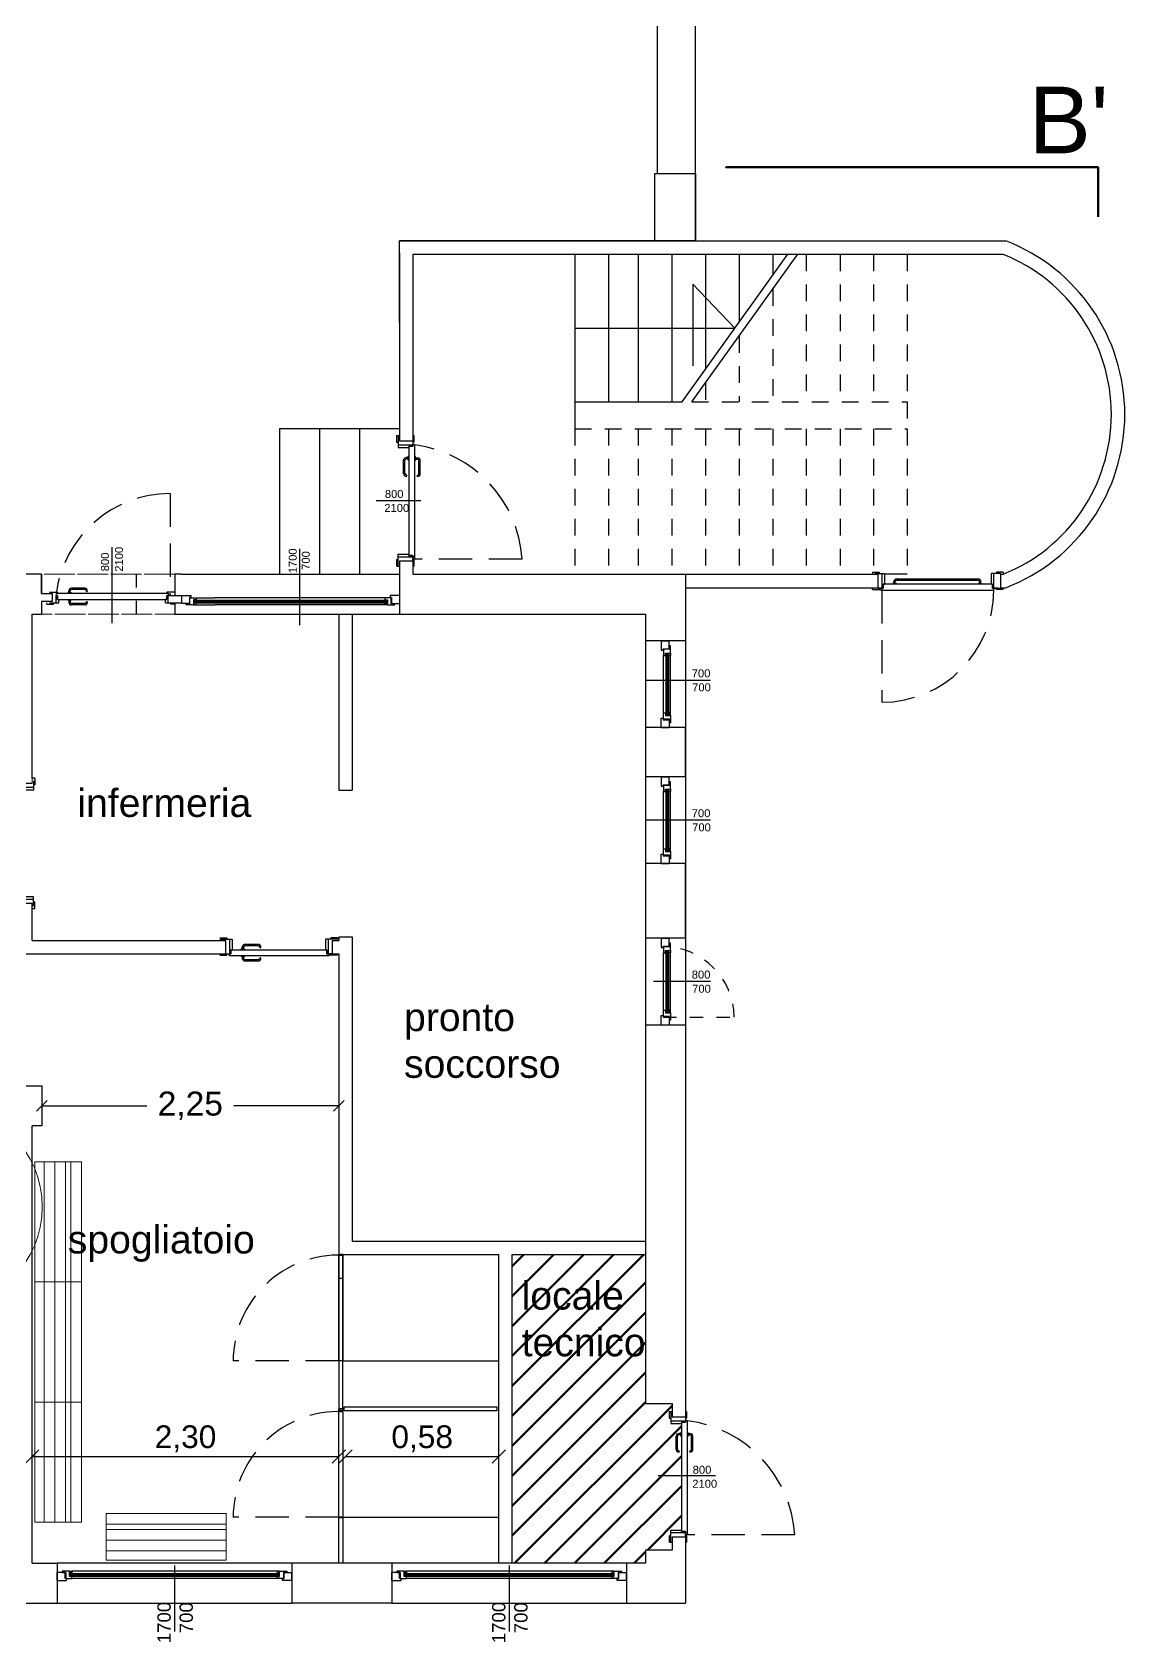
# Model space of a CAD drawing. Header units: millimetres. Extents: x 1769 to 2783, y -1222 to -971.
# Drawn here: x 2675.21 to 2683.4, y -1011.37 to -999.3 of the extents above; entities that cross this region are included whole.
import ezdxf

# ---------------------------------------------------------------- set-up
doc = ezdxf.new("R2010")
doc.units = ezdxf.units.MM
for name, pattern in [('234A', [2, 1.5, -0.5]), ('CONTINUA', [0]), ('HIDDEN', [0.375, 0.25, -0.125]), ('HIDDEN2', [0.1875, 0.125, -0.0625])]:
    doc.linetypes.add(name, pattern=pattern)
for name, color, linetype in [('ARREDI', 8, 'Continuous'), ('CABINE', 2, 'Continuous'), ('FINESTRE', 1, 'Continuous'), ('LINEE SOTTILI', 1, 'Continuous'), ('muri', 7, 'Continuous'), ('PROSPETTI', 252, 'Continuous'), ('quote', 6, 'Continuous'), ('RETINI', 8, 'Continuous'), ('scritte', 240, 'Continuous')]:
    doc.layers.add(name, color=color, linetype=linetype)
doc.styles.add('ARIAL', font='arial.ttf')
doc.styles.add('ROMANS', font='arial.ttf', dxfattribs={"height": 0.15})
doc.dimstyles.new('1a100', dxfattribs={"dimtxt": 0.18, "dimasz": 0.08, "dimexe": 0.01, "dimexo": 0.0625, "dimgap": 0.09, "dimtad": 0, "dimzin": 0, "dimdsep": 46, "dimtxsty": 'ARIAL', "dimblk": 'OBLIQUE', "dimcen": 0.08, "dimclrd": 1, "dimclre": 1, "dimadec": 0, "dimazin": 0, "dimtfac": 1, "dimtofl": 0, "dimtmove": 0, "dimatfit": 1, "dimfxl": 1, "dimtolj": 1, "dimtzin": 0, "dimarcsym": 0})
doc.dimstyles.new('Copia di ISO-25', dxfattribs={"dimtxt": 0.17, "dimasz": 0.1, "dimexe": 0.1, "dimexo": 0.3, "dimgap": 0.03, "dimtad": 1, "dimlfac": 0.5, "dimtxsty": 'ARIAL', "dimblk": 'OBLIQUE', "dimcen": 0.1, "dimse1": 1, "dimse2": 1, "dimclrd": 1, "dimclrt": 7, "dimadec": 0, "dimazin": 0, "dimtfac": 1, "dimtmove": 0, "dimatfit": 3, "dimldrblk": 'OBLIQUE', "dimfxl": 0.1, "dimarcsym": 0})

# ---------------------------------------------------------------- blocks, each defined once
blk = doc.blocks.new('_Oblique')
at = {"color": 0, "linetype": 'ByBlock', "lineweight": -2}
blk.add_line((-0.5, -0.5), (0.5, 0.5), dxfattribs=at)
blk = doc.blocks.new('*D21')
at = {"layer": 'Defpoints', "color": 0, "lineweight": 60, "ltscale": 0.2, "transparency": 16777216}
for p in [(2675.279, -1007.348), (2677.506, -1007.348), (2677.506, -1007.348)]:
    blk.add_point(p, dxfattribs=at)
at = {"layer": 'quote', "color": 1, "lineweight": -2, "ltscale": 0.2, "transparency": 16777216}
for p, q in [((2675.279, -1007.286), (2675.279, -1007.338)), ((2677.506, -1007.286), (2677.506, -1007.338)), ((2675.279, -1007.348), (2676.066, -1007.348)), ((2677.506, -1007.348), (2676.718, -1007.348))]:
    blk.add_line(p, q, dxfattribs=at)
at = {"layer": 'quote', "color": 1, "lineweight": -2, "ltscale": 0.2, "transparency": 16777216, "xscale": 0.08, "yscale": 0.08, "zscale": 0.08, "rotation": 180}
blk.add_blockref('_Oblique', (2675.279, -1007.348), dxfattribs=at)
at = {"layer": 'quote', "color": 1, "lineweight": -2, "ltscale": 0.2, "transparency": 16777216, "xscale": 0.08, "yscale": 0.08, "zscale": 0.08}
blk.add_blockref('_Oblique', (2677.506, -1007.348), dxfattribs=at)
at = {"layer": 'quote', "color": 0, "ltscale": 0.2, "transparency": 16777216, "insert": (2676.392, -1007.348), "char_height": 0.18, "attachment_point": 5, "style": 'ARIAL'}
blk.add_mtext('\\A1;2,25', dxfattribs=at)
blk = doc.blocks.new('*D23')
at = {"layer": 'Defpoints', "color": 0, "lineweight": 60, "ltscale": 0.2, "transparency": 16777216}
for p in [(2675.206, -1009.977), (2677.506, -1009.977), (2677.506, -1009.977)]:
    blk.add_point(p, dxfattribs=at)
at = {"layer": 'quote', "color": 1, "lineweight": -2, "ltscale": 0.2, "transparency": 16777216}
blk.add_line((2675.206, -1009.977), (2677.506, -1009.977), dxfattribs=at)
at = {"layer": 'quote', "color": 1, "lineweight": -2, "ltscale": 0.2, "transparency": 16777216, "xscale": 0.1, "yscale": 0.1, "zscale": 0.1, "rotation": 180}
blk.add_blockref('_Oblique', (2675.206, -1009.977), dxfattribs=at)
at = {"layer": 'quote', "color": 1, "lineweight": -2, "ltscale": 0.2, "transparency": 16777216, "xscale": 0.1, "yscale": 0.1, "zscale": 0.1}
blk.add_blockref('_Oblique', (2677.506, -1009.977), dxfattribs=at)
at = {"layer": 'quote', "color": 7, "ltscale": 0.2, "transparency": 16777216, "insert": (2676.356, -1009.845), "char_height": 0.17, "attachment_point": 5, "style": 'ARIAL'}
blk.add_mtext('2,30', dxfattribs=at)
blk = doc.blocks.new('*D27')
at = {"layer": 'Defpoints', "color": 0, "lineweight": 60, "ltscale": 0.2, "transparency": 16777216}
for p in [(2677.556, -1009.977), (2678.706, -1009.977), (2678.706, -1009.977)]:
    blk.add_point(p, dxfattribs=at)
at = {"layer": 'quote', "color": 1, "lineweight": -2, "ltscale": 0.2, "transparency": 16777216}
blk.add_line((2677.556, -1009.977), (2678.706, -1009.977), dxfattribs=at)
at = {"layer": 'quote', "color": 1, "lineweight": -2, "ltscale": 0.2, "transparency": 16777216, "xscale": 0.1, "yscale": 0.1, "zscale": 0.1, "rotation": 180}
blk.add_blockref('_Oblique', (2677.556, -1009.977), dxfattribs=at)
at = {"layer": 'quote', "color": 1, "lineweight": -2, "ltscale": 0.2, "transparency": 16777216, "xscale": 0.1, "yscale": 0.1, "zscale": 0.1}
blk.add_blockref('_Oblique', (2678.706, -1009.977), dxfattribs=at)
at = {"layer": 'quote', "color": 7, "ltscale": 0.2, "transparency": 16777216, "insert": (2678.131, -1009.845), "char_height": 0.17, "attachment_point": 5, "style": 'ARIAL'}
blk.add_mtext('0,58', dxfattribs=at)

msp = doc.modelspace()

# ---------------------------------------------------------------- hatches: boundary and pattern name
at = {"layer": 'RETINI', "lineweight": 60, "ltscale": 0.2}
h = msp.add_hatch(dxfattribs=at)
h.set_pattern_fill('LINE', color=256, scale=0.05, angle=45, style=0)
h.set_pattern_definition([(45, (45.18906, 0), (-0.1122532015, 0.1122532015), [])])
h.paths.add_polyline_path([(2679.996, -1009.689), (2679.983, -1009.689), (2679.983, -1009.639), (2680.005, -1009.639), (2680.005, -1009.58), (2679.806, -1009.58), (2679.806, -1008.462), (2678.806, -1008.462), (2678.806, -1010.778), (2679.664, -1010.778), (2679.806, -1010.778), (2679.806, -1010.679), (2680.006, -1010.679), (2680.006, -1010.619), (2679.986, -1010.619), (2679.986, -1010.569), (2679.996, -1010.569), (2679.996, -1010.529), (2680.076, -1010.529), (2680.076, -1009.824), (2680.071, -1009.824), (2680.071, -1009.805), (2680.056, -1009.805, 0.414161), (2680.036, -1009.825, -0.414161), (2680.056, -1009.805), (2680.071, -1009.805), (2680.071, -1009.797), (2680.076, -1009.797), (2680.076, -1009.729), (2679.996, -1009.729)])
h.paths.add_polyline_path([(2680.056, -1009.945, 1), (2680.055, -1009.935, -0.028279), (2680.055, -1009.935, -0.00017), (2680.055, -1009.935, -0.935731)], flags=16)
h.paths.add_polyline_path([(2678.824, -1008.614), (2679.843, -1008.614), (2679.843, -1009.282), (2678.824, -1009.282)], flags=24)

# ---------------------------------------------------------------- linework, layer by layer
at = {"color": 1}
for p, q in [((2679.277, -1000.964), (2679.277, -1002.07)), ((2679.529, -1000.964), (2679.529, -1002.07)), ((2679.751, -1000.964), (2679.751, -1002.07)), ((2680.003, -1000.964), (2680.003, -1002.07)), ((2680.255, -1000.964), (2680.255, -1001.826)), ((2680.508, -1000.964), (2680.508, -1001.474)), ((2680.76, -1000.964), (2680.76, -1001.122)), ((2679.277, -1002.07), (2680.08, -1002.07)), ((2679.277, -1002.07), (2679.277, -1002.272)), ((2681.768, -1003.362), (2681.598, -1003.362))]:
    msp.add_line(p, q, dxfattribs=at)
at = {"color": 1, "linetype": 'HIDDEN2'}
for p, q in [((2681.012, -1000.964), (2681.012, -1002.07)), ((2681.265, -1000.964), (2681.265, -1002.07)), ((2681.517, -1000.964), (2681.517, -1002.07)), ((2681.769, -1000.964), (2681.769, -1002.07)), ((2680.76, -1001.225), (2680.76, -1002.07)), ((2680.508, -1001.577), (2680.508, -1002.07)), ((2680.255, -1001.929), (2680.255, -1002.07)), ((2680.154, -1002.07), (2681.769, -1002.07)), ((2681.769, -1002.07), (2681.769, -1002.272)), ((2679.277, -1002.272), (2681.769, -1002.272)), ((2679.277, -1002.272), (2679.277, -1003.362)), ((2679.529, -1002.272), (2679.529, -1003.362)), ((2679.751, -1002.272), (2679.751, -1003.362)), ((2680.003, -1002.272), (2680.003, -1003.362)), ((2680.255, -1002.272), (2680.255, -1003.362)), ((2680.508, -1002.272), (2680.508, -1003.362)), ((2680.76, -1002.272), (2680.76, -1003.362)), ((2681.012, -1002.272), (2681.012, -1003.362)), ((2681.265, -1002.272), (2681.265, -1003.362)), ((2681.517, -1002.272), (2681.517, -1003.362)), ((2681.769, -1002.272), (2681.769, -1003.362))]:
    msp.add_line(p, q, dxfattribs=at)
at = {"color": 1, "linetype": 'Continuous'}
for p, q in [((2676.326, -1003.522), (2676.396, -1003.522)), ((2676.326, -1003.522), (2676.326, -1003.527)), ((2676.326, -1003.522), (2676.326, -1003.577)), ((2676.385, -1003.537), (2676.385, -1003.582)), ((2676.396, -1003.537), (2676.385, -1003.537)), ((2676.389, -1003.538), (2676.436, -1003.538)), ((2676.389, -1003.584), (2676.389, -1003.538)), ((2676.396, -1003.522), (2676.396, -1003.537)), ((2676.417, -1003.553), (2676.417, -1003.592)), ((2676.436, -1003.553), (2676.417, -1003.553)), ((2676.417, -1003.556), (2677.87, -1003.556)), ((2676.417, -1003.566), (2677.87, -1003.566)), ((2676.436, -1003.538), (2676.574, -1003.538)), ((2676.436, -1003.538), (2676.436, -1003.553)), ((2677.851, -1003.538), (2676.574, -1003.538)), ((2677.898, -1003.538), (2677.851, -1003.538)), ((2677.851, -1003.538), (2677.851, -1003.553)), ((2677.851, -1003.553), (2677.87, -1003.553)), ((2677.87, -1003.553), (2677.87, -1003.592)), ((2677.891, -1003.522), (2677.891, -1003.537)), ((2677.961, -1003.522), (2677.891, -1003.522)), ((2677.891, -1003.537), (2677.902, -1003.537)), ((2677.898, -1003.584), (2677.898, -1003.538)), ((2677.902, -1003.537), (2677.902, -1003.582)), ((2677.961, -1003.522), (2677.961, -1003.582)), ((2676.385, -1003.582), (2676.326, -1003.582)), ((2676.354, -1003.582), (2676.346, -1003.582)), ((2676.362, -1003.584), (2676.389, -1003.584)), ((2676.362, -1003.592), (2676.362, -1003.584)), ((2676.417, -1003.592), (2676.362, -1003.592)), ((2676.417, -1003.576), (2677.87, -1003.576)), ((2676.436, -1003.579), (2676.417, -1003.579)), ((2676.417, -1003.579), (2676.417, -1003.589)), ((2676.417, -1003.589), (2676.417, -1003.592)), ((2676.417, -1003.592), (2676.421, -1003.592)), ((2676.421, -1003.592), (2676.436, -1003.592)), ((2676.432, -1003.579), (2676.422, -1003.579)), ((2676.431, -1003.592), (2676.575, -1003.592)), ((2676.436, -1003.592), (2676.436, -1003.579)), ((2677.855, -1003.592), (2676.575, -1003.592)), ((2677.851, -1003.579), (2677.87, -1003.579)), ((2677.851, -1003.592), (2677.851, -1003.579)), ((2677.866, -1003.592), (2677.851, -1003.592)), ((2677.854, -1003.579), (2677.865, -1003.579)), ((2677.87, -1003.592), (2677.866, -1003.592)), ((2677.87, -1003.579), (2677.87, -1003.589)), ((2677.87, -1003.589), (2677.87, -1003.592)), ((2677.87, -1003.592), (2677.925, -1003.592)), ((2677.925, -1003.584), (2677.898, -1003.584)), ((2677.902, -1003.582), (2677.961, -1003.582)), ((2677.925, -1003.592), (2677.925, -1003.584)), ((2677.953, -1003.582), (2677.961, -1003.582)), ((2679.924, -1003.862), (2679.924, -1003.932)), ((2679.924, -1003.862), (2679.984, -1003.862)), ((2679.939, -1003.921), (2679.984, -1003.921)), ((2679.939, -1003.932), (2679.939, -1003.921)), ((2679.941, -1003.925), (2679.941, -1003.972)), ((2679.986, -1003.925), (2679.941, -1003.925)), ((2679.984, -1003.87), (2679.984, -1003.862)), ((2679.984, -1003.921), (2679.984, -1003.862)), ((2679.986, -1003.898), (2679.986, -1003.925)), ((2679.994, -1003.898), (2679.986, -1003.898)), ((2679.994, -1003.953), (2679.994, -1003.898)), ((2679.924, -1003.932), (2679.939, -1003.932)), ((2679.941, -1004.402), (2679.941, -1003.972)), ((2679.941, -1003.972), (2679.955, -1003.972)), ((2679.955, -1003.953), (2679.994, -1003.953)), ((2679.955, -1003.972), (2679.955, -1003.953)), ((2679.958, -1003.953), (2679.958, -1004.421)), ((2679.968, -1003.953), (2679.968, -1004.421)), ((2679.978, -1003.953), (2679.978, -1004.421)), ((2679.981, -1003.972), (2679.981, -1003.953)), ((2679.981, -1003.953), (2679.991, -1003.953)), ((2679.981, -1003.969), (2679.981, -1003.958)), ((2679.994, -1003.972), (2679.981, -1003.972)), ((2679.991, -1003.953), (2679.994, -1003.953)), ((2679.994, -1003.953), (2679.994, -1003.957)), ((2679.994, -1003.957), (2679.994, -1003.972)), ((2679.994, -1004.406), (2679.994, -1003.972)), ((2679.941, -1004.449), (2679.941, -1004.402)), ((2679.941, -1004.402), (2679.955, -1004.402)), ((2679.955, -1004.402), (2679.955, -1004.421)), ((2679.981, -1004.402), (2679.981, -1004.421)), ((2679.994, -1004.402), (2679.981, -1004.402)), ((2679.981, -1004.405), (2679.981, -1004.416)), ((2679.994, -1004.417), (2679.994, -1004.402)), ((2679.924, -1004.442), (2679.939, -1004.442)), ((2679.924, -1004.512), (2679.924, -1004.442)), ((2679.924, -1004.512), (2679.984, -1004.512)), ((2679.939, -1004.442), (2679.939, -1004.453)), ((2679.939, -1004.453), (2679.984, -1004.453)), ((2679.986, -1004.449), (2679.941, -1004.449)), ((2679.955, -1004.421), (2679.994, -1004.421)), ((2679.981, -1004.421), (2679.991, -1004.421)), ((2679.984, -1004.453), (2679.984, -1004.512)), ((2679.984, -1004.504), (2679.984, -1004.512)), ((2679.986, -1004.476), (2679.986, -1004.449)), ((2679.994, -1004.476), (2679.986, -1004.476)), ((2679.991, -1004.421), (2679.994, -1004.421)), ((2679.994, -1004.421), (2679.994, -1004.417)), ((2679.994, -1004.421), (2679.994, -1004.476)), ((2679.924, -1004.882), (2679.924, -1004.952)), ((2679.924, -1004.882), (2679.984, -1004.882)), ((2679.984, -1004.89), (2679.984, -1004.882)), ((2679.984, -1004.941), (2679.984, -1004.882)), ((2679.924, -1004.952), (2679.939, -1004.952)), ((2679.939, -1004.941), (2679.984, -1004.941)), ((2679.939, -1004.952), (2679.939, -1004.941)), ((2679.941, -1004.945), (2679.941, -1004.992)), ((2679.986, -1004.945), (2679.941, -1004.945)), ((2679.941, -1005.422), (2679.941, -1004.992)), ((2679.941, -1004.992), (2679.955, -1004.992)), ((2679.955, -1004.973), (2679.994, -1004.973)), ((2679.955, -1004.992), (2679.955, -1004.973)), ((2679.958, -1004.973), (2679.958, -1005.441)), ((2679.968, -1004.973), (2679.968, -1005.441)), ((2679.978, -1004.973), (2679.978, -1005.441)), ((2679.981, -1004.992), (2679.981, -1004.973)), ((2679.981, -1004.973), (2679.991, -1004.973)), ((2679.981, -1004.989), (2679.981, -1004.978)), ((2679.994, -1004.992), (2679.981, -1004.992)), ((2679.986, -1004.918), (2679.986, -1004.945)), ((2679.994, -1004.918), (2679.986, -1004.918)), ((2679.991, -1004.973), (2679.994, -1004.973)), ((2679.994, -1004.973), (2679.994, -1004.918)), ((2679.994, -1004.973), (2679.994, -1004.977)), ((2679.994, -1004.977), (2679.994, -1004.992)), ((2679.994, -1005.426), (2679.994, -1004.992)), ((2679.924, -1005.462), (2679.939, -1005.462)), ((2679.924, -1005.532), (2679.924, -1005.462)), ((2679.939, -1005.462), (2679.939, -1005.473)), ((2679.939, -1005.473), (2679.984, -1005.473)), ((2679.941, -1005.469), (2679.941, -1005.422)), ((2679.941, -1005.422), (2679.955, -1005.422)), ((2679.986, -1005.469), (2679.941, -1005.469)), ((2679.955, -1005.422), (2679.955, -1005.441)), ((2679.955, -1005.441), (2679.994, -1005.441)), ((2679.981, -1005.422), (2679.981, -1005.441)), ((2679.994, -1005.422), (2679.981, -1005.422)), ((2679.981, -1005.425), (2679.981, -1005.436)), ((2679.981, -1005.441), (2679.991, -1005.441)), ((2679.984, -1005.473), (2679.984, -1005.532)), ((2679.986, -1005.496), (2679.986, -1005.469)), ((2679.994, -1005.496), (2679.986, -1005.496)), ((2679.991, -1005.441), (2679.994, -1005.441)), ((2679.994, -1005.437), (2679.994, -1005.422)), ((2679.994, -1005.441), (2679.994, -1005.437)), ((2679.994, -1005.441), (2679.994, -1005.496)), ((2679.924, -1005.532), (2679.984, -1005.532)), ((2679.984, -1005.524), (2679.984, -1005.532)), ((2679.924, -1006.092), (2679.924, -1006.162)), ((2679.924, -1006.092), (2679.984, -1006.092)), ((2679.984, -1006.1), (2679.984, -1006.092)), ((2679.984, -1006.151), (2679.984, -1006.092)), ((2679.924, -1006.162), (2679.939, -1006.162)), ((2679.939, -1006.151), (2679.984, -1006.151)), ((2679.939, -1006.162), (2679.939, -1006.151)), ((2679.941, -1006.155), (2679.941, -1006.202)), ((2679.986, -1006.155), (2679.941, -1006.155)), ((2679.941, -1006.632), (2679.941, -1006.202)), ((2679.941, -1006.202), (2679.955, -1006.202)), ((2679.955, -1006.183), (2679.994, -1006.183)), ((2679.955, -1006.202), (2679.955, -1006.183)), ((2679.958, -1006.183), (2679.958, -1006.651)), ((2679.968, -1006.183), (2679.968, -1006.651)), ((2679.978, -1006.183), (2679.978, -1006.651)), ((2679.981, -1006.202), (2679.981, -1006.183)), ((2679.981, -1006.183), (2679.991, -1006.183)), ((2679.981, -1006.199), (2679.981, -1006.188)), ((2679.994, -1006.202), (2679.981, -1006.202)), ((2679.986, -1006.128), (2679.986, -1006.155)), ((2679.994, -1006.128), (2679.986, -1006.128)), ((2679.991, -1006.183), (2679.994, -1006.183)), ((2679.994, -1006.183), (2679.994, -1006.128)), ((2679.994, -1006.183), (2679.994, -1006.187)), ((2679.994, -1006.187), (2679.994, -1006.202)), ((2679.994, -1006.636), (2679.994, -1006.202)), ((2679.924, -1006.672), (2679.939, -1006.672)), ((2679.924, -1006.742), (2679.924, -1006.672)), ((2679.939, -1006.672), (2679.939, -1006.683)), ((2679.939, -1006.683), (2679.984, -1006.683)), ((2679.941, -1006.679), (2679.941, -1006.632)), ((2679.941, -1006.632), (2679.955, -1006.632)), ((2679.986, -1006.679), (2679.941, -1006.679)), ((2679.955, -1006.632), (2679.955, -1006.651)), ((2679.955, -1006.651), (2679.994, -1006.651)), ((2679.981, -1006.632), (2679.981, -1006.651)), ((2679.994, -1006.632), (2679.981, -1006.632)), ((2679.981, -1006.635), (2679.981, -1006.646)), ((2679.981, -1006.651), (2679.991, -1006.651)), ((2679.984, -1006.683), (2679.984, -1006.742)), ((2679.986, -1006.706), (2679.986, -1006.679)), ((2679.991, -1006.651), (2679.994, -1006.651)), ((2679.994, -1006.647), (2679.994, -1006.632)), ((2679.994, -1006.651), (2679.994, -1006.647)), ((2679.994, -1006.651), (2679.994, -1006.706)), ((2679.924, -1006.742), (2679.984, -1006.742)), ((2679.984, -1006.734), (2679.984, -1006.742)), ((2679.994, -1006.706), (2679.986, -1006.706)), ((2675.402, -1010.848), (2675.394, -1010.848)), ((2675.452, -1010.848), (2675.394, -1010.848)), ((2675.394, -1010.908), (2675.394, -1010.848)), ((2675.394, -1010.908), (2675.464, -1010.908)), ((2675.485, -1010.838), (2675.43, -1010.838)), ((2675.43, -1010.838), (2675.43, -1010.847)), ((2675.43, -1010.847), (2675.457, -1010.847)), ((2675.452, -1010.893), (2675.452, -1010.848)), ((2675.464, -1010.893), (2675.452, -1010.893)), ((2675.457, -1010.847), (2675.457, -1010.892)), ((2675.457, -1010.892), (2675.503, -1010.892)), ((2675.464, -1010.908), (2675.464, -1010.893)), ((2675.485, -1010.878), (2675.485, -1010.838)), ((2675.485, -1010.838), (2675.489, -1010.838)), ((2675.485, -1010.842), (2675.485, -1010.838)), ((2675.485, -1010.851), (2675.485, -1010.842)), ((2675.503, -1010.851), (2675.485, -1010.851)), ((2675.485, -1010.855), (2677.062, -1010.855)), ((2675.485, -1010.865), (2677.062, -1010.865)), ((2675.485, -1010.875), (2677.062, -1010.875)), ((2675.503, -1010.878), (2675.485, -1010.878)), ((2675.489, -1010.838), (2675.503, -1010.838)), ((2675.5, -1010.851), (2675.49, -1010.851)), ((2677.048, -1010.838), (2675.503, -1010.838)), ((2675.503, -1010.838), (2675.503, -1010.851)), ((2675.503, -1010.892), (2675.503, -1010.878)), ((2677.044, -1010.892), (2675.503, -1010.892)), ((2677.058, -1010.838), (2677.044, -1010.838)), ((2677.044, -1010.838), (2677.044, -1010.851)), ((2677.044, -1010.851), (2677.062, -1010.851)), ((2677.044, -1010.878), (2677.062, -1010.878)), ((2677.044, -1010.892), (2677.044, -1010.878)), ((2677.091, -1010.892), (2677.044, -1010.892)), ((2677.047, -1010.851), (2677.057, -1010.851)), ((2677.062, -1010.838), (2677.058, -1010.838)), ((2677.062, -1010.838), (2677.117, -1010.838)), ((2677.062, -1010.878), (2677.062, -1010.838)), ((2677.062, -1010.842), (2677.062, -1010.838)), ((2677.062, -1010.851), (2677.062, -1010.842)), ((2677.084, -1010.893), (2677.095, -1010.893)), ((2677.084, -1010.908), (2677.084, -1010.893)), ((2677.154, -1010.908), (2677.084, -1010.908)), ((2677.117, -1010.847), (2677.091, -1010.847)), ((2677.091, -1010.847), (2677.091, -1010.892)), ((2677.095, -1010.848), (2677.154, -1010.848)), ((2677.095, -1010.893), (2677.095, -1010.848)), ((2677.117, -1010.838), (2677.117, -1010.847)), ((2677.146, -1010.848), (2677.154, -1010.848)), ((2677.154, -1010.908), (2677.154, -1010.848)), ((2677.912, -1010.848), (2677.904, -1010.848)), ((2677.962, -1010.848), (2677.904, -1010.848)), ((2677.904, -1010.908), (2677.904, -1010.848)), ((2677.904, -1010.908), (2677.974, -1010.908)), ((2677.995, -1010.838), (2677.94, -1010.838)), ((2677.94, -1010.838), (2677.94, -1010.847)), ((2677.94, -1010.847), (2677.967, -1010.847)), ((2677.962, -1010.893), (2677.962, -1010.848)), ((2677.974, -1010.893), (2677.962, -1010.893)), ((2677.967, -1010.847), (2677.967, -1010.892)), ((2677.967, -1010.892), (2678.013, -1010.892)), ((2677.974, -1010.908), (2677.974, -1010.893)), ((2677.995, -1010.878), (2677.995, -1010.838)), ((2677.995, -1010.838), (2677.999, -1010.838)), ((2677.995, -1010.842), (2677.995, -1010.838)), ((2677.995, -1010.851), (2677.995, -1010.842)), ((2678.013, -1010.851), (2677.995, -1010.851)), ((2677.995, -1010.855), (2679.572, -1010.855)), ((2677.995, -1010.865), (2679.572, -1010.865)), ((2677.995, -1010.875), (2679.572, -1010.875)), ((2678.013, -1010.878), (2677.995, -1010.878)), ((2677.999, -1010.838), (2678.013, -1010.838)), ((2678.01, -1010.851), (2678, -1010.851)), ((2679.558, -1010.838), (2678.013, -1010.838)), ((2678.013, -1010.838), (2678.013, -1010.851)), ((2678.013, -1010.892), (2678.013, -1010.878)), ((2679.554, -1010.892), (2678.013, -1010.892)), ((2679.568, -1010.838), (2679.554, -1010.838)), ((2679.554, -1010.838), (2679.554, -1010.851)), ((2679.554, -1010.851), (2679.572, -1010.851)), ((2679.554, -1010.878), (2679.572, -1010.878)), ((2679.554, -1010.892), (2679.554, -1010.878)), ((2679.601, -1010.892), (2679.554, -1010.892)), ((2679.557, -1010.851), (2679.567, -1010.851)), ((2679.572, -1010.838), (2679.568, -1010.838)), ((2679.572, -1010.838), (2679.627, -1010.838)), ((2679.572, -1010.878), (2679.572, -1010.838)), ((2679.572, -1010.842), (2679.572, -1010.838)), ((2679.572, -1010.851), (2679.572, -1010.842)), ((2679.594, -1010.893), (2679.605, -1010.893)), ((2679.594, -1010.908), (2679.594, -1010.893)), ((2679.664, -1010.908), (2679.594, -1010.908)), ((2679.627, -1010.847), (2679.601, -1010.847)), ((2679.601, -1010.847), (2679.601, -1010.892)), ((2679.605, -1010.848), (2679.664, -1010.848)), ((2679.605, -1010.893), (2679.605, -1010.848)), ((2679.627, -1010.838), (2679.627, -1010.847)), ((2679.656, -1010.848), (2679.664, -1010.848)), ((2679.664, -1010.908), (2679.664, -1010.848))]:
    msp.add_line(p, q, dxfattribs=at)
at = {"color": 1, "linetype": 'HIDDEN'}
for p, q in [((2681.578, -1003.482), (2681.578, -1004.322)), ((2682.408, -1003.467), (2682.418, -1003.467)), ((2682.418, -1003.482), (2682.418, -1003.467)), ((2677.506, -1009.26), (2676.712, -1009.26)), ((2677.506, -1010.433), (2676.712, -1010.433))]:
    msp.add_line(p, q, dxfattribs=at)
at = {"lineweight": 60, "ltscale": 0.2}
msp.add_lwpolyline([(2683.2, -1000.311), (2680.41, -1000.311), (2683.2, -1000.311), (2683.2, -1000.682)], dxfattribs=at)
at = {"color": 1, "linetype": 'HIDDEN'}
for points in [[(2678.077, -1002.392, -0.35753), (2678.881, -1003.249), (2678.076, -1003.248)], [(2675.385, -1003.512, -0.376908), (2676.24, -1002.757), (2676.24, -1003.512)], [(2680.121, -1009.709, -0.35753), (2680.926, -1010.564), (2680.121, -1010.565)]]:
    msp.add_lwpolyline(points, format="xyb", dxfattribs=at)
for centre, radius, start, end in [((2681.578, -1003.482), 0.84, 270, 0), ((2677.506, -1009.26), 0.793, 87.8332, 180), ((2677.506, -1010.433), 0.793, 87.8332, 180)]:
    msp.add_arc(centre, radius, start, end, dxfattribs=at)
at = {"layer": 'ARREDI', "linetype": 'ByBlock', "lineweight": 0, "ltscale": 0.2}
for p, q in [((2675.576, -1007.769), (2675.226, -1007.769)), ((2675.296, -1007.769), (2675.296, -1010.469)), ((2675.376, -1007.769), (2675.376, -1010.469)), ((2675.456, -1007.769), (2675.456, -1010.469)), ((2675.496, -1007.769), (2675.496, -1010.469)), ((2675.576, -1007.769), (2675.576, -1010.469)), ((2675.576, -1008.669), (2675.226, -1008.669)), ((2675.576, -1009.569), (2675.226, -1009.569)), ((2676.661, -1010.405), (2675.761, -1010.405)), ((2675.761, -1010.405), (2675.761, -1010.755)), ((2676.661, -1010.405), (2676.661, -1010.755)), ((2676.661, -1010.485), (2675.761, -1010.485)), ((2676.661, -1010.525), (2675.761, -1010.525)), ((2676.661, -1010.605), (2675.761, -1010.605)), ((2676.661, -1010.685), (2675.761, -1010.685))]:
    msp.add_line(p, q, dxfattribs=at)
for points in [[(2675.576, -1010.469), (2675.226, -1010.469), (2675.226, -1007.769), (2675.576, -1007.769)], [(2675.761, -1010.755), (2676.661, -1010.755)]]:
    msp.add_lwpolyline(points, dxfattribs=at)
msp.add_circle((2674.531, -1008.106), 0.75, dxfattribs=at)
at = {"layer": 'CABINE', "ltscale": 0.2}
for points in [[(2677.506, -1008.641), (2677.536, -1008.641), (2677.536, -1008.462), (2677.506, -1008.462)], [(2677.506, -1008.467), (2677.536, -1008.467), (2677.536, -1009.26), (2677.506, -1009.26)], [(2677.506, -1009.617), (2677.536, -1009.617), (2677.536, -1008.643), (2677.506, -1008.643)], [(2677.506, -1009.62), (2677.536, -1009.62), (2677.536, -1009.635), (2677.506, -1009.635)], [(2677.506, -1009.64), (2677.536, -1009.64), (2677.536, -1010.433), (2677.506, -1010.433)], [(2677.547, -1009.605), (2678.691, -1009.605), (2678.691, -1009.635), (2677.547, -1009.635)], [(2677.506, -1010.435), (2677.536, -1010.435), (2677.536, -1010.778), (2677.506, -1010.778)]]:
    msp.add_lwpolyline(points, close=True, dxfattribs=at)
at = {"layer": 'FINESTRE', "color": 1}
for p, q in [((2677.361, -1002.272), (2677.061, -1002.272)), ((2677.061, -1002.272), (2677.061, -1003.362)), ((2677.661, -1002.272), (2677.361, -1002.272)), ((2677.361, -1002.272), (2677.361, -1003.362)), ((2677.961, -1002.272), (2677.661, -1002.272)), ((2677.661, -1002.272), (2677.661, -1003.362)), ((2677.939, -1002.322), (2677.939, -1002.372)), ((2677.939, -1002.322), (2677.961, -1002.322)), ((2677.952, -1002.322), (2677.952, -1002.412)), ((2678.069, -1002.322), (2678.059, -1002.322)), ((2678.069, -1002.322), (2678.069, -1002.372)), ((2677.939, -1002.372), (2677.952, -1002.372)), ((2677.952, -1002.393), (2678.062, -1002.393)), ((2677.952, -1002.412), (2678.032, -1002.412)), ((2678.032, -1002.48), (2678.027, -1002.48)), ((2678.027, -1002.507), (2678.027, -1002.48)), ((2678.032, -1002.402), (2678.031, -1003.222)), ((2678.062, -1002.402), (2678.032, -1002.402)), ((2678.032, -1002.402), (2678.062, -1002.402)), ((2678.032, -1002.402), (2678.032, -1002.412)), ((2678.062, -1002.362), (2678.062, -1002.402)), ((2678.072, -1002.372), (2678.062, -1002.372)), ((2678.076, -1003.232), (2678.077, -1002.392)), ((2678.077, -1002.48), (2678.082, -1002.48)), ((2678.082, -1002.507), (2678.082, -1002.48)), ((2677.992, -1002.608), (2677.992, -1002.508)), ((2678.002, -1002.608), (2678.002, -1002.508)), ((2678.027, -1002.488), (2678.012, -1002.488)), ((2678.027, -1002.498), (2678.012, -1002.498)), ((2678.032, -1002.507), (2678.027, -1002.507)), ((2678.077, -1002.507), (2678.082, -1002.507)), ((2678.082, -1002.489), (2678.097, -1002.489)), ((2678.082, -1002.499), (2678.097, -1002.499)), ((2678.107, -1002.609), (2678.107, -1002.509)), ((2678.117, -1002.609), (2678.117, -1002.509)), ((2678.121, -1002.812), (2677.787, -1002.812)), ((2675.805, -1003.728), (2675.805, -1003.16)), ((2677.213, -1003.743), (2677.213, -1003.171)), ((2677.941, -1003.302), (2677.941, -1003.252)), ((2677.941, -1003.252), (2677.951, -1003.252)), ((2677.941, -1003.302), (2677.961, -1003.302)), ((2677.951, -1003.302), (2677.951, -1003.212)), ((2677.951, -1003.212), (2678.031, -1003.212)), ((2677.951, -1003.231), (2678.061, -1003.231)), ((2678.031, -1003.222), (2678.031, -1003.212)), ((2678.031, -1003.222), (2678.061, -1003.222)), ((2678.061, -1003.222), (2678.031, -1003.222)), ((2678.061, -1003.222), (2678.061, -1003.232)), ((2678.061, -1003.262), (2678.061, -1003.222)), ((2678.076, -1003.232), (2678.061, -1003.232)), ((2678.071, -1003.252), (2678.061, -1003.252)), ((2678.071, -1003.302), (2678.061, -1003.302)), ((2678.071, -1003.302), (2678.071, -1003.252)), ((2675.805, -1003.608), (2675.805, -1003.329)), ((2676.326, -1003.362), (2676.276, -1003.362)), ((2676.276, -1003.362), (2676.276, -1003.522)), ((2676.276, -1003.362), (2676.276, -1003.522)), ((2676.326, -1003.362), (2677.961, -1003.362)), ((2681.508, -1003.347), (2681.558, -1003.347)), ((2681.508, -1003.347), (2681.508, -1003.362)), ((2681.528, -1003.357), (2681.598, -1003.357)), ((2681.558, -1003.347), (2681.558, -1003.357)), ((2681.579, -1003.357), (2681.579, -1003.467)), ((2682.408, -1003.437), (2681.588, -1003.437)), ((2681.588, -1003.437), (2681.598, -1003.437)), ((2681.588, -1003.437), (2681.588, -1003.467)), ((2681.588, -1003.467), (2681.588, -1003.437)), ((2681.598, -1003.357), (2681.598, -1003.437)), ((2681.661, -1003.437), (2681.661, -1003.432)), ((2681.688, -1003.432), (2681.661, -1003.432)), ((2681.669, -1003.432), (2681.669, -1003.417)), ((2681.679, -1003.432), (2681.679, -1003.417)), ((2681.688, -1003.437), (2681.688, -1003.432)), ((2681.689, -1003.397), (2682.302, -1003.397)), ((2681.689, -1003.407), (2682.302, -1003.407)), ((2682.303, -1003.432), (2682.331, -1003.432)), ((2682.303, -1003.437), (2682.303, -1003.432)), ((2682.312, -1003.432), (2682.312, -1003.417)), ((2682.322, -1003.432), (2682.322, -1003.417)), ((2682.331, -1003.437), (2682.331, -1003.432)), ((2682.468, -1003.357), (2682.398, -1003.357)), ((2682.398, -1003.357), (2682.398, -1003.437)), ((2682.408, -1003.437), (2682.398, -1003.437)), ((2682.408, -1003.437), (2682.398, -1003.437)), ((2682.408, -1003.467), (2682.408, -1003.437)), ((2682.408, -1003.437), (2682.408, -1003.467)), ((2682.408, -1003.437), (2682.408, -1003.467)), ((2682.408, -1003.467), (2682.408, -1003.437)), ((2682.417, -1003.357), (2682.417, -1003.467)), ((2682.488, -1003.347), (2682.438, -1003.347)), ((2682.438, -1003.347), (2682.438, -1003.357)), ((2682.488, -1003.347), (2682.488, -1003.353)), ((2675.335, -1003.497), (2675.395, -1003.497)), ((2676.225, -1003.507), (2675.385, -1003.507)), ((2675.385, -1003.507), (2675.385, -1003.522)), ((2675.385, -1003.577), (2675.385, -1003.522)), ((2675.395, -1003.522), (2675.385, -1003.522)), ((2675.395, -1003.497), (2675.395, -1003.507)), ((2675.395, -1003.522), (2675.395, -1003.552)), ((2675.395, -1003.552), (2675.395, -1003.522)), ((2675.395, -1003.552), (2676.215, -1003.552)), ((2675.395, -1003.552), (2675.405, -1003.552)), ((2675.405, -1003.577), (2675.405, -1003.552)), ((2675.472, -1003.507), (2675.472, -1003.502)), ((2675.5, -1003.502), (2675.472, -1003.502)), ((2675.472, -1003.552), (2675.472, -1003.557)), ((2675.5, -1003.557), (2675.472, -1003.557)), ((2675.481, -1003.502), (2675.481, -1003.487)), ((2675.481, -1003.557), (2675.481, -1003.572)), ((2675.491, -1003.502), (2675.491, -1003.487)), ((2675.491, -1003.557), (2675.491, -1003.572)), ((2675.5, -1003.507), (2675.5, -1003.502)), ((2675.5, -1003.552), (2675.5, -1003.557)), ((2675.601, -1003.467), (2675.501, -1003.467)), ((2675.601, -1003.477), (2675.501, -1003.477)), ((2676.215, -1003.552), (2676.205, -1003.552)), ((2676.205, -1003.577), (2676.205, -1003.552)), ((2676.274, -1003.497), (2676.215, -1003.497)), ((2676.215, -1003.497), (2676.215, -1003.507)), ((2676.215, -1003.552), (2676.215, -1003.522)), ((2676.215, -1003.522), (2676.215, -1003.552)), ((2676.215, -1003.522), (2676.225, -1003.522)), ((2676.224, -1003.522), (2676.224, -1003.577)), ((2676.225, -1003.507), (2676.225, -1003.522)), ((2676.225, -1003.522), (2676.327, -1003.522)), ((2681.508, -1003.477), (2681.508, -1003.463)), ((2681.508, -1003.477), (2681.558, -1003.477)), ((2681.548, -1003.467), (2681.588, -1003.467)), ((2681.558, -1003.477), (2681.558, -1003.467)), ((2681.588, -1003.467), (2681.578, -1003.467)), ((2681.578, -1003.482), (2681.578, -1003.467)), ((2681.578, -1003.482), (2682.418, -1003.482)), ((2682.408, -1003.467), (2682.418, -1003.467)), ((2682.448, -1003.467), (2682.408, -1003.467)), ((2682.418, -1003.482), (2682.418, -1003.467)), ((2682.438, -1003.477), (2682.438, -1003.467)), ((2682.488, -1003.477), (2682.438, -1003.477)), ((2682.488, -1003.477), (2682.488, -1003.463)), ((2675.315, -1003.587), (2675.315, -1003.577)), ((2675.315, -1003.587), (2675.365, -1003.587)), ((2675.335, -1003.577), (2675.405, -1003.577)), ((2675.365, -1003.587), (2675.365, -1003.577)), ((2675.601, -1003.582), (2675.501, -1003.582)), ((2675.601, -1003.592), (2675.501, -1003.592)), ((2676.205, -1003.577), (2676.327, -1003.577)), ((2676.245, -1003.587), (2676.245, -1003.577)), ((2676.276, -1003.587), (2676.245, -1003.587)), ((2676.276, -1003.577), (2676.276, -1003.662)), ((2676.276, -1003.577), (2676.276, -1003.662)), ((2676.276, -1003.662), (2677.961, -1003.662)), ((2679.806, -1003.862), (2679.806, -1004.512)), ((2680.106, -1003.862), (2680.106, -1004.512)), ((2680.294, -1004.158), (2679.81, -1004.158)), ((2675.226, -1004.891), (2675.206, -1004.891)), ((2675.226, -1004.891), (2675.226, -1004.941)), ((2679.806, -1004.882), (2679.806, -1005.532)), ((2680.106, -1004.882), (2680.106, -1005.532)), ((2675.216, -1004.962), (2675.106, -1004.962)), ((2675.216, -1004.981), (2675.136, -1004.981)), ((2675.216, -1004.911), (2675.216, -1004.981)), ((2675.226, -1004.941), (2675.216, -1004.941)), ((2680.294, -1005.207), (2679.81, -1005.207)), ((2675.216, -1005.801), (2675.106, -1005.801)), ((2675.216, -1005.781), (2675.136, -1005.781)), ((2675.216, -1005.851), (2675.216, -1005.781)), ((2675.226, -1005.821), (2675.216, -1005.821)), ((2675.226, -1005.871), (2675.226, -1005.821)), ((2675.226, -1005.871), (2675.206, -1005.871)), ((2676.616, -1006.088), (2676.666, -1006.088)), ((2676.616, -1006.088), (2676.616, -1006.108)), ((2676.616, -1006.098), (2676.706, -1006.098)), ((2676.666, -1006.088), (2676.666, -1006.098)), ((2676.687, -1006.098), (2676.687, -1006.208)), ((2676.706, -1006.098), (2676.706, -1006.178)), ((2677.506, -1006.098), (2677.406, -1006.098)), ((2677.406, -1006.098), (2677.406, -1006.178)), ((2677.425, -1006.098), (2677.425, -1006.208)), ((2677.496, -1006.088), (2677.446, -1006.088)), ((2677.446, -1006.088), (2677.446, -1006.098)), ((2677.496, -1006.088), (2677.496, -1006.098)), ((2679.806, -1006.092), (2679.806, -1006.742)), ((2680.106, -1006.092), (2680.106, -1006.742)), ((2676.616, -1006.218), (2676.616, -1006.208)), ((2676.616, -1006.218), (2676.666, -1006.218)), ((2676.656, -1006.208), (2676.696, -1006.208)), ((2676.666, -1006.218), (2676.666, -1006.208)), ((2676.686, -1006.223), (2676.686, -1006.208)), ((2676.696, -1006.178), (2677.416, -1006.178)), ((2676.696, -1006.208), (2676.696, -1006.178)), ((2676.696, -1006.178), (2676.696, -1006.208)), ((2676.696, -1006.178), (2676.706, -1006.178)), ((2676.773, -1006.178), (2676.773, -1006.173)), ((2676.801, -1006.173), (2676.773, -1006.173)), ((2676.782, -1006.173), (2676.782, -1006.158)), ((2676.792, -1006.173), (2676.792, -1006.158)), ((2676.801, -1006.178), (2676.801, -1006.173)), ((2676.902, -1006.138), (2676.802, -1006.138)), ((2676.902, -1006.148), (2676.802, -1006.148)), ((2677.416, -1006.178), (2677.406, -1006.178)), ((2677.416, -1006.178), (2677.416, -1006.208)), ((2677.416, -1006.208), (2677.416, -1006.178)), ((2677.416, -1006.208), (2677.426, -1006.208)), ((2677.456, -1006.208), (2677.416, -1006.208)), ((2677.426, -1006.223), (2677.426, -1006.208)), ((2677.446, -1006.218), (2677.446, -1006.208)), ((2677.496, -1006.218), (2677.446, -1006.218)), ((2677.496, -1006.218), (2677.496, -1006.208)), ((2677.426, -1006.223), (2676.686, -1006.223)), ((2676.773, -1006.223), (2676.773, -1006.228)), ((2676.801, -1006.228), (2676.773, -1006.228)), ((2676.782, -1006.228), (2676.782, -1006.243)), ((2676.792, -1006.228), (2676.792, -1006.243)), ((2676.801, -1006.223), (2676.801, -1006.228)), ((2676.902, -1006.253), (2676.802, -1006.253)), ((2676.902, -1006.263), (2676.802, -1006.263)), ((2680.294, -1006.417), (2679.865, -1006.417)), ((2678.706, -1009.262), (2677.536, -1009.262)), ((2679.983, -1009.639), (2679.983, -1009.689)), ((2679.983, -1009.639), (2680.005, -1009.639)), ((2679.983, -1009.689), (2679.996, -1009.689)), ((2679.996, -1009.639), (2679.996, -1009.729)), ((2679.996, -1009.71), (2680.106, -1009.71)), ((2680.076, -1009.719), (2680.076, -1010.539)), ((2680.106, -1009.719), (2680.076, -1009.719)), ((2680.076, -1009.719), (2680.106, -1009.719)), ((2680.076, -1009.719), (2680.076, -1009.729)), ((2680.113, -1009.639), (2680.103, -1009.639)), ((2680.106, -1009.679), (2680.106, -1009.719)), ((2680.116, -1009.689), (2680.106, -1009.689)), ((2680.113, -1009.639), (2680.113, -1009.689)), ((2680.121, -1010.549), (2680.121, -1009.709)), ((2679.996, -1009.729), (2680.076, -1009.729)), ((2680.036, -1009.925), (2680.036, -1009.825)), ((2680.046, -1009.925), (2680.046, -1009.825)), ((2680.071, -1009.805), (2680.056, -1009.805)), ((2680.071, -1009.815), (2680.056, -1009.815)), ((2680.076, -1009.797), (2680.071, -1009.797)), ((2680.071, -1009.824), (2680.071, -1009.797)), ((2680.076, -1009.824), (2680.071, -1009.824)), ((2680.121, -1009.797), (2680.126, -1009.797)), ((2680.121, -1009.824), (2680.126, -1009.824)), ((2680.126, -1009.824), (2680.126, -1009.797)), ((2680.126, -1009.805), (2680.141, -1009.805)), ((2680.126, -1009.815), (2680.141, -1009.815)), ((2680.151, -1009.925), (2680.151, -1009.825)), ((2680.161, -1009.925), (2680.161, -1009.825)), ((2680.33, -1010.123), (2679.902, -1010.123)), ((2678.706, -1010.435), (2677.536, -1010.435)), ((2679.996, -1010.619), (2679.996, -1010.529)), ((2679.996, -1010.529), (2680.076, -1010.529)), ((2679.996, -1010.548), (2680.106, -1010.548)), ((2680.076, -1010.539), (2680.076, -1010.529)), ((2680.076, -1010.539), (2680.106, -1010.539)), ((2680.106, -1010.539), (2680.076, -1010.539)), ((2680.106, -1010.539), (2680.106, -1010.549)), ((2680.106, -1010.579), (2680.106, -1010.539)), ((2680.121, -1010.549), (2680.106, -1010.549)), ((2679.986, -1010.619), (2679.986, -1010.569)), ((2679.986, -1010.569), (2679.996, -1010.569)), ((2679.986, -1010.619), (2680.006, -1010.619)), ((2680.116, -1010.569), (2680.106, -1010.569)), ((2680.116, -1010.619), (2680.106, -1010.619)), ((2680.116, -1010.619), (2680.116, -1010.569)), ((2677.154, -1010.778), (2675.394, -1010.778)), ((2676.274, -1010.795), (2676.274, -1011.29)), ((2679.664, -1010.778), (2677.904, -1010.778)), ((2678.784, -1010.795), (2678.784, -1011.29)), ((2675.394, -1011.078), (2677.154, -1011.078)), ((2677.904, -1011.078), (2679.664, -1011.078))]:
    msp.add_line(p, q, dxfattribs=at)
for points in [[(2681.528, -1003.362), (2681.528, -1003.357), (2681.579, -1003.357), (2681.579, -1003.467), (2681.528, -1003.467), (2681.528, -1003.463)], [(2682.468, -1003.362), (2682.468, -1003.357), (2682.417, -1003.357), (2682.417, -1003.467), (2682.468, -1003.467), (2682.468, -1003.463)]]:
    msp.add_lwpolyline(points, dxfattribs=at)
for centre in [(2678.068, -1003.241), (2676.233, -1003.514), (2681.57, -1003.475), (2677.434, -1006.216), (2680.113, -1010.558)]:
    msp.add_circle(centre, 0.0075, dxfattribs=at)
for centre, radius, start, end in [((2678.012, -1002.508), 0.02, 89.9413, 179.9413), ((2678.012, -1002.508), 0.01, 89.9413, 179.9413), ((2678.097, -1002.509), 0.02, 359.9413, 89.9413), ((2678.097, -1002.509), 0.01, 359.9413, 89.9413), ((2678.012, -1002.608), 0.02, 179.9413, 269.9413), ((2678.012, -1002.608), 0.01, 179.9413, 269.9413), ((2678.011, -1002.623), 0.00502, 274.909, 84.9736), ((2678.097, -1002.624), 0.00502, 94.909, 264.9736), ((2678.097, -1002.609), 0.02, 269.9413, 359.9413), ((2678.097, -1002.609), 0.01, 269.9413, 359.9413), ((2681.689, -1003.417), 0.02, 90, 180), ((2681.689, -1003.417), 0.02, 90, 180), ((2681.689, -1003.417), 0.01, 90, 180), ((2681.689, -1003.417), 0.01, 90, 180), ((2682.302, -1003.417), 0.02, 0, 90), ((2682.302, -1003.417), 0.01, 0, 90), ((2675.501, -1003.487), 0.02, 90, 180), ((2675.501, -1003.487), 0.01, 90, 180), ((2675.601, -1003.487), 0.02, 0, 90), ((2675.601, -1003.487), 0.01, 0, 90), ((2675.616, -1003.487), 0.00502, 184.9677, 355.0323), ((2675.501, -1003.572), 0.02, 180, 270), ((2675.501, -1003.572), 0.01, 180, 270), ((2675.601, -1003.572), 0.02, 270, 360), ((2675.601, -1003.572), 0.01, 270, 360), ((2675.616, -1003.572), 0.00502, 4.9677, 175.0323), ((2676.802, -1006.158), 0.02, 90, 180), ((2676.802, -1006.158), 0.01, 90, 180), ((2676.902, -1006.158), 0.02, 360, 90), ((2676.902, -1006.158), 0.01, 360, 90), ((2676.917, -1006.158), 0.00502, 184.9677, 355.0323), ((2676.802, -1006.243), 0.02, 180, 270), ((2676.802, -1006.243), 0.01, 180, 270), ((2676.902, -1006.243), 0.02, 270, 360), ((2676.902, -1006.243), 0.01, 270, 360), ((2676.917, -1006.244), 0.00502, 4.9677, 175.0323), ((2680.056, -1009.825), 0.02, 90.0104, 180.0104), ((2680.056, -1009.825), 0.01, 90.0104, 180.0104), ((2680.141, -1009.825), 0.02, 0.0104, 90.0104), ((2680.141, -1009.825), 0.01, 0.0104, 90.0104), ((2680.056, -1009.925), 0.02, 180.0104, 270.0104), ((2680.056, -1009.925), 0.01, 180.0104, 270.0104), ((2680.055, -1009.94), 0.00502, 274.978, 85.0427), ((2680.141, -1009.94), 0.00502, 94.978, 265.0427), ((2680.141, -1009.925), 0.02, 270.0104, 0.0104), ((2680.141, -1009.925), 0.01, 270.0104, 0.0104)]:
    msp.add_arc(centre, radius, start, end, dxfattribs=at)
at = {"layer": 'LINEE SOTTILI', "color": 2, "ltscale": 0.2}
for p, q in [((2680.08, -1002.07), (2680.874, -1000.963)), ((2680.154, -1002.07), (2680.948, -1000.963))]:
    msp.add_line(p, q, dxfattribs=at)
at = {"layer": 'LINEE SOTTILI', "color": 1, "linetype": '234A', "lineweight": 0, "ltscale": 0.1}
for p, q in [((2676.276, -1003.362), (2675.276, -1003.362)), ((2675.296, -1003.362), (2676.296, -1003.362)), ((2675.206, -1003.662), (2676.296, -1003.662)), ((2676.276, -1003.662), (2675.276, -1003.662))]:
    msp.add_line(p, q, dxfattribs=at)
at = {"layer": 'LINEE SOTTILI', "color": 1}
msp.add_lwpolyline([(2679.277, -1001.517), (2680.477, -1001.517), (2680.16, -1001.187), (2680.16, -1001.8)], dxfattribs=at)
at = {"layer": 'muri', "color": 3}
for p, q in [((2680.181, -1000.863), (2680.181, -998.642)), ((2679.895, -1000.863), (2677.961, -1000.863)), ((2677.961, -1000.863), (2682.508, -1000.863)), ((2677.961, -1001.471), (2677.961, -1000.863)), ((2680.18, -1000.863), (2682.469, -1000.863)), ((2677.961, -1000.953), (2677.961, -1002.362)), ((2682.489, -1000.964), (2678.062, -1000.964)), ((2678.062, -1000.964), (2678.062, -1002.362)), ((2677.961, -1002.362), (2678.062, -1002.362)), ((2677.964, -1002.362), (2678.062, -1002.362)), ((2677.961, -1003.262), (2677.961, -1003.362)), ((2677.961, -1003.262), (2678.061, -1003.262)), ((2678.061, -1003.262), (2678.061, -1003.362)), ((2675.276, -1003.362), (2674.759, -1003.362)), ((2675.276, -1003.506), (2675.276, -1003.362)), ((2675.276, -1003.362), (2675.276, -1003.506)), ((2677.961, -1003.362), (2677.961, -1003.662)), ((2678.061, -1003.362), (2681.548, -1003.362)), ((2680.106, -1003.362), (2680.106, -1003.862)), ((2681.548, -1003.362), (2681.548, -1003.463)), ((2682.468, -1003.357), (2682.468, -1003.463)), ((2682.468, -1003.362), (2682.489, -1003.362)), ((2675.276, -1003.506), (2675.355, -1003.506)), ((2675.276, -1003.566), (2675.276, -1003.662)), ((2675.355, -1003.566), (2675.276, -1003.566)), ((2675.355, -1003.506), (2675.355, -1003.566)), ((2680.106, -1003.463), (2681.548, -1003.463)), ((2682.468, -1003.463), (2682.508, -1003.463)), ((2675.206, -1004.891), (2675.206, -1003.662)), ((2677.506, -1003.662), (2677.506, -1004.98)), ((2677.506, -1003.662), (2677.606, -1003.662)), ((2677.606, -1003.662), (2677.606, -1004.98)), ((2677.961, -1003.662), (2679.806, -1003.662)), ((2679.806, -1003.662), (2679.806, -1003.862)), ((2680.106, -1003.862), (2679.806, -1003.862)), ((2680.106, -1003.862), (2679.806, -1003.862)), ((2680.106, -1004.512), (2679.803, -1004.512)), ((2679.806, -1004.512), (2679.806, -1004.882)), ((2679.806, -1004.512), (2679.806, -1004.882)), ((2680.106, -1004.882), (2680.106, -1004.512)), ((2680.106, -1004.512), (2680.106, -1004.882)), ((2680.106, -1004.882), (2679.806, -1004.882)), ((2680.106, -1004.882), (2679.806, -1004.882)), ((2675.206, -1004.931), (2675.106, -1004.931)), ((2677.506, -1004.98), (2677.606, -1004.98)), ((2680.106, -1005.532), (2679.803, -1005.532)), ((2679.806, -1005.532), (2679.806, -1006.092)), ((2679.806, -1005.532), (2679.806, -1006.092)), ((2680.106, -1006.092), (2680.106, -1005.532)), ((2680.106, -1005.532), (2680.106, -1006.092)), ((2675.206, -1005.831), (2675.106, -1005.831)), ((2675.206, -1006.108), (2675.206, -1005.831)), ((2677.506, -1006.08), (2677.606, -1006.08)), ((2677.506, -1006.08), (2677.506, -1006.108)), ((2677.606, -1006.08), (2677.606, -1008.362)), ((2680.106, -1006.092), (2679.803, -1006.092)), ((2675.106, -1006.208), (2676.656, -1006.208)), ((2675.206, -1006.108), (2676.656, -1006.108)), ((2676.656, -1006.108), (2676.656, -1006.208)), ((2677.456, -1006.108), (2677.506, -1006.108)), ((2677.456, -1006.108), (2677.456, -1006.208)), ((2677.456, -1006.145), (2677.456, -1006.173)), ((2677.456, -1006.208), (2677.506, -1006.208)), ((2677.456, -1006.208), (2677.506, -1006.208)), ((2677.506, -1006.208), (2677.506, -1007.498)), ((2679.806, -1006.742), (2680.106, -1006.742)), ((2679.806, -1006.742), (2680.1, -1006.742)), ((2680.106, -1006.742), (2680.106, -1009.679)), ((2675.206, -1010.778), (2675.206, -1007.498)), ((2677.506, -1007.498), (2677.506, -1008.462)), ((2677.606, -1008.362), (2679.806, -1008.362)), ((2677.506, -1008.462), (2678.706, -1008.462)), ((2678.706, -1010.778), (2678.706, -1008.462)), ((2678.806, -1008.462), (2679.806, -1008.462)), ((2678.806, -1010.778), (2678.806, -1008.462)), ((2680.005, -1009.679), (2680.106, -1009.679)), ((2680.008, -1009.679), (2680.106, -1009.679)), ((2680.006, -1010.579), (2680.106, -1010.579)), ((2680.106, -1010.579), (2680.106, -1011.078)), ((2675.206, -1010.778), (2675.394, -1010.778)), ((2675.394, -1010.778), (2675.394, -1011.078)), ((2677.904, -1010.778), (2677.154, -1010.778)), ((2677.154, -1010.778), (2677.154, -1011.078)), ((2677.904, -1010.778), (2677.904, -1011.078)), ((2679.664, -1010.778), (2679.664, -1011.078)), ((2674.756, -1011.078), (2675.394, -1011.078)), ((2677.904, -1011.078), (2677.154, -1011.078)), ((2679.664, -1011.078), (2680.106, -1011.078))]:
    msp.add_line(p, q, dxfattribs=at)
at = {"layer": 'muri', "color": 3, "linetype": 'ByBlock', "lineweight": 0, "ltscale": 0.2}
for p, q in [((2675.206, -1004.881), (2675.206, -1004.931)), ((2678.706, -1010.778), (2678.806, -1010.778))]:
    msp.add_line(p, q, dxfattribs=at)
at = {"layer": 'muri', "color": 3}
for points in [[(2679.895, -1000.358), (2679.895, -998.642)], [(2675.206, -1003.662), (2675.276, -1003.662)], [(2679.806, -1006.742), (2679.806, -1009.58), (2680.005, -1009.58), (2680.005, -1009.679)], [(2675.106, -1007.498), (2674.979, -1007.498), (2674.979, -1007.198), (2675.279, -1007.198), (2675.279, -1007.498), (2675.206, -1007.498)], [(2680.006, -1010.579), (2680.006, -1010.679), (2679.806, -1010.679), (2679.806, -1010.778), (2679.664, -1010.778)]]:
    msp.add_lwpolyline(points, dxfattribs=at)
msp.add_lwpolyline([(2680.18, -1000.358), (2680.18, -1000.863), (2679.877, -1000.863), (2679.877, -1000.358)], close=True, dxfattribs=at)
for radius, start, end in [(1.393, 0, 68.9491), (1.292, 0, 68.1327), (1.292, 291.8672, 0), (1.393, 291.0509, 0)]:
    msp.add_arc((2682.008, -1002.163), radius, start, end, dxfattribs=at)
at = {"layer": 'PROSPETTI'}
for p, q in [((2678.062, -1002.402), (2678.062, -1002.392)), ((2678.077, -1002.392), (2678.062, -1002.392)), ((2676.696, -1006.208), (2676.686, -1006.208)), ((2680.106, -1009.719), (2680.106, -1009.709)), ((2680.121, -1009.709), (2680.106, -1009.709))]:
    msp.add_line(p, q, dxfattribs=at)
at = {"layer": 'RETINI', "color": 1, "linetype": 'HIDDEN', "ltscale": 0.2}
for p, q in [((2675.985, -1003.362), (2675.986, -1003.662)), ((2679.939, -1006.683), (2680.472, -1006.683))]:
    msp.add_line(p, q, dxfattribs=at)
msp.add_arc((2679.936, -1006.69), 0.536, 0.779, 89.4947, dxfattribs=at)

# ---------------------------------------------------------------- texts
at = {"lineweight": 60, "ltscale": 0.2, "insert": (2682.68, -999.706), "char_height": 0.5, "width": 0.59728, "attachment_point": 1, "style": 'ARIAL'}
msp.add_mtext("{\\fArial|b0|i0|c238|p34;B}'", dxfattribs=at)
at = {"layer": 'FINESTRE', "color": 1, "style": 'ROMANS'}
for s, height, rotation, p in [('2100', 0.06, 0.0587, (2677.847, -1002.895)), ('800', 0.06, 0.0587, (2677.851, -1002.79)), ('800', 0.06, 90, (2675.782, -1003.34)), ('2100', 0.06, 90, (2675.887, -1003.343)), ('1700', 0.06, 90, (2677.19, -1003.355)), ('700', 0.06, 90, (2677.288, -1003.329)), ('800', 0.06, 0.0587, (2680.16, -1010.107)), ('2100', 0.06, 0.0587, (2680.157, -1010.212)), ('1700', 0.1, 90, (2676.245, -1011.378)), ('700', 0.1, 90, (2676.411, -1011.303)), ('1700', 0.1, 90, (2678.755, -1011.378)), ('700', 0.1, 90, (2678.921, -1011.303))]:
    msp.add_text(s, height=height, rotation=rotation, dxfattribs=at).set_placement(p)
for s, p in [('700', (2680.153, -1004.135)), ('700', (2680.156, -1004.24)), ('700', (2680.153, -1005.184)), ('700', (2680.156, -1005.29)), ('800', (2680.153, -1006.394)), ('700', (2680.156, -1006.5))]:
    msp.add_text(s, height=0.06, dxfattribs=at).set_placement(p)
at = {"layer": 'scritte', "color": 6, "linetype": 'CONTINUA', "char_height": 0.21, "width": 1.32195, "attachment_point": 1, "style": 'ARIAL'}
for s, insert in [('{\\fArial|b0|i0|c238|p34;infermeria}', (2675.545, -1004.972)), ('{\\fArial|b0|i0|c238|p34;pronto\\Psoccorso}', (2677.995, -1006.578)), ('{\\fArial|b0|i0|c238|p34;spogliatoio}', (2675.473, -1008.245)), ('{\\fArial|b0|i0|c238|p34;loc}ale\\P{\\fArial|b0|i0|c238|p34;tecnico}', (2678.877, -1008.666))]:
    msp.add_mtext(s, dxfattribs=dict(at, insert=insert))

# ---------------------------------------------------------------- dimensions: what is measured, and where the dimension line sits
at = {"layer": 'quote', "ltscale": 0.2}
for p1, p2, text, dimstyle, picture, middle in [((2675.279, -1007.348), (2677.506, -1007.348), '2,25', '1a100', '*D21', (2676.392, -1007.348)), ((2675.206, -1009.977), (2677.506, -1009.977), '2,30', 'Copia di ISO-25', '*D23', (2676.356, -1009.845))]:
    dim = msp.add_aligned_dim(p1=p1, p2=p2, distance=0, text=text, dimstyle=dimstyle, dxfattribs=at)
    dim.commit()
    dim.dimension.update_dxf_attribs({"geometry": picture, "text_midpoint": middle})
dim = msp.add_aligned_dim(p1=(2677.555852673, -1009.97729337), p2=(2678.705852673, -1009.97729337), distance=0, dimstyle='Copia di ISO-25', dxfattribs=at)
dim.commit()
dim.dimension.update_dxf_attribs({"geometry": '*D27', "text_midpoint": (2678.130852673, -1009.845131024)})

doc.saveas('drawing.dxf')
